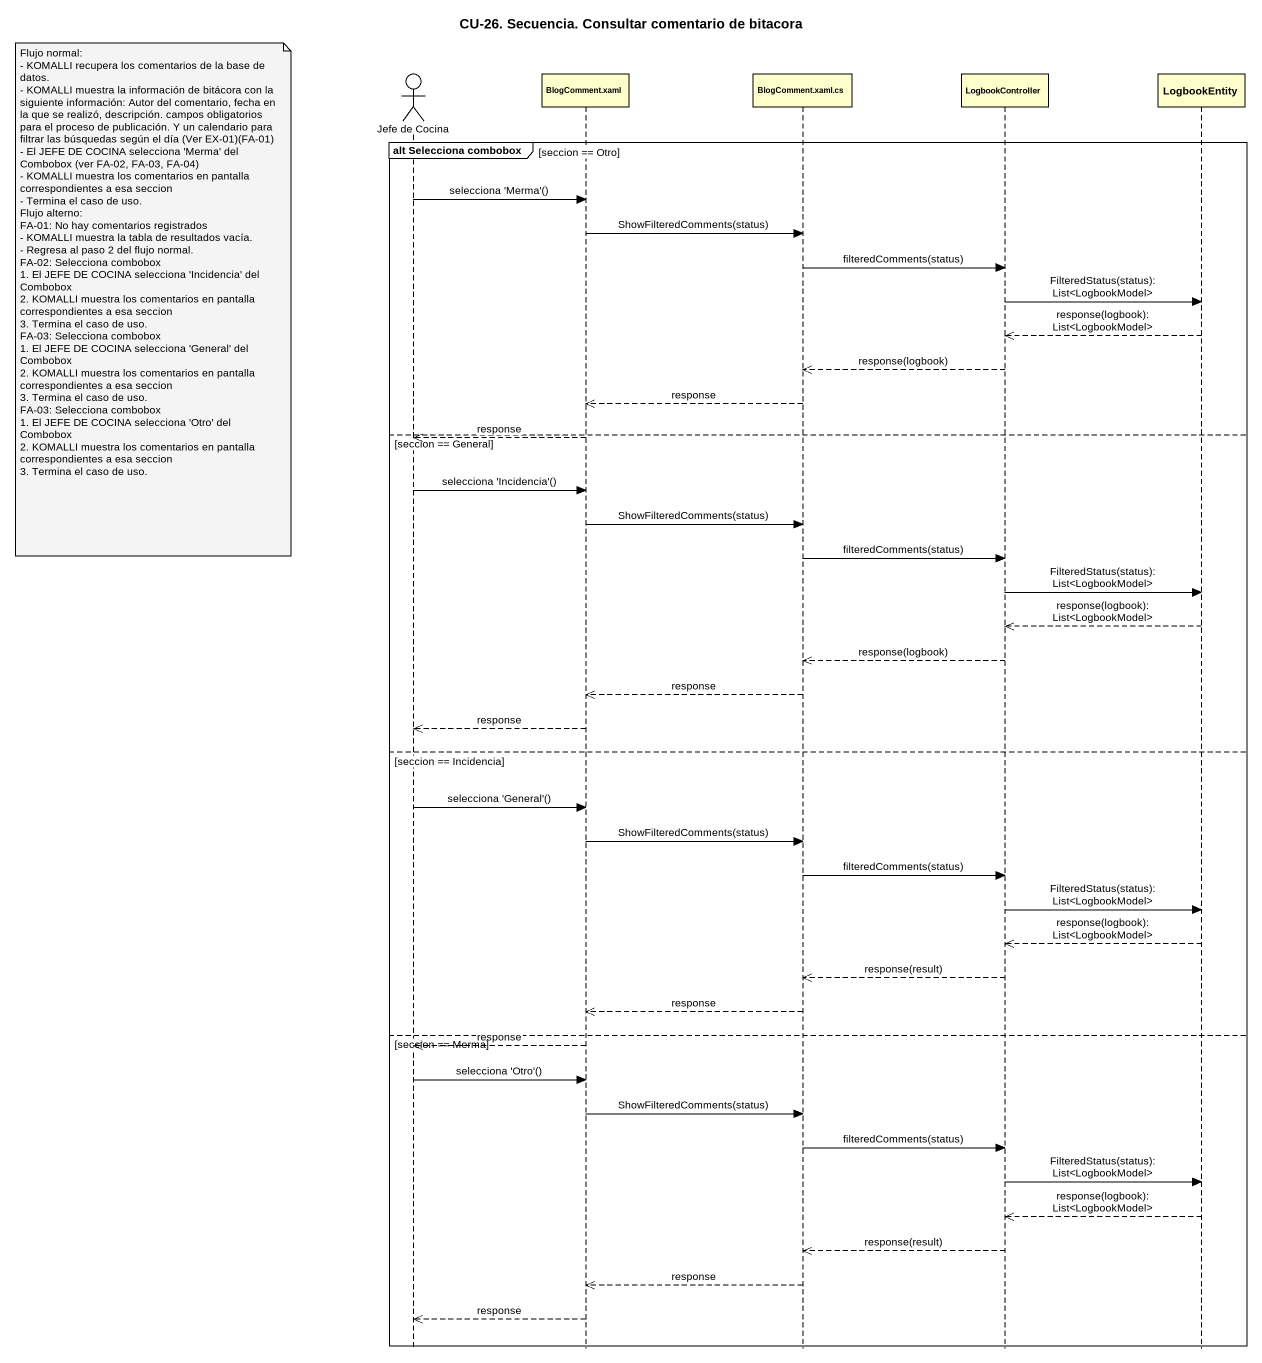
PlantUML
@startuml
title CU-26. Secuencia. Consultar comentario de bitacora
hide footbox
actor "Jefe de Cocina" as Jefe_de_Cocina
participant "BlogComment.xaml" as BlogComment_xaml
participant "BlogComment.xaml.cs" as BlogComment_xaml_cs
participant LogbookController
participant LogbookEntity

group alt Selecciona combobox [seccion == Otro]
  Jefe_de_Cocina -> BlogComment_xaml : selecciona 'Merma'()
  BlogComment_xaml -> BlogComment_xaml_cs : ShowFilteredComments(status)
  BlogComment_xaml_cs -> LogbookController : filteredComments(status)
  note left of Jefe_de_Cocina
    Flujo normal:
    - KOMALLI recupera los comentarios de la base de datos.
    - KOMALLI muestra la información de bitácora con la siguiente información: Autor del comentario, fecha en la que se realizó, descripción. campos obligatorios para el proceso de publicación. Y un calendario para filtrar las búsquedas según el día (Ver EX-01)(FA-01)
    - El JEFE DE COCINA selecciona 'Merma' del Combobox (ver FA-02, FA-03, FA-04)
    - KOMALLI muestra los comentarios en pantalla correspondientes a esa seccion
    - Termina el caso de uso.
    Flujo alterno:
    FA-01: No hay comentarios registrados
    - KOMALLI muestra la tabla de resultados vacía.
    - Regresa al paso 2 del flujo normal.
    FA-02: Selecciona combobox
    1. El JEFE DE COCINA selecciona 'Incidencia' del Combobox
    2. KOMALLI muestra los comentarios en pantalla correspondientes a esa seccion
    3. Termina el caso de uso.
    FA-03: Selecciona combobox
    1. El JEFE DE COCINA selecciona 'General' del Combobox
    2. KOMALLI muestra los comentarios en pantalla correspondientes a esa seccion
    3. Termina el caso de uso.
    FA-03: Selecciona combobox
    1. El JEFE DE COCINA selecciona 'Otro' del Combobox
    2. KOMALLI muestra los comentarios en pantalla correspondientes a esa seccion
    3. Termina el caso de uso.
  end note
  LogbookController -> LogbookEntity : FilteredStatus(status): List<LogbookModel>
  LogbookEntity -->> LogbookController : response(logbook): List<LogbookModel>
  LogbookController -->> BlogComment_xaml_cs : response(logbook)
  BlogComment_xaml_cs -->> BlogComment_xaml : response
else seccion == General
  BlogComment_xaml -->> Jefe_de_Cocina : response
  Jefe_de_Cocina -> BlogComment_xaml : selecciona 'Incidencia'()
  BlogComment_xaml -> BlogComment_xaml_cs : ShowFilteredComments(status)
  BlogComment_xaml_cs -> LogbookController : filteredComments(status)
  LogbookController -> LogbookEntity : FilteredStatus(status): List<LogbookModel>
  LogbookEntity -->> LogbookController : response(logbook): List<LogbookModel>
  LogbookController -->> BlogComment_xaml_cs : response(logbook)
  BlogComment_xaml_cs -->> BlogComment_xaml : response
  BlogComment_xaml -->> Jefe_de_Cocina : response
else seccion == Incidencia
  Jefe_de_Cocina -> BlogComment_xaml : selecciona 'General'()
  BlogComment_xaml -> BlogComment_xaml_cs : ShowFilteredComments(status)
  BlogComment_xaml_cs -> LogbookController : filteredComments(status)
  LogbookController -> LogbookEntity : FilteredStatus(status): List<LogbookModel>
  LogbookEntity -->> LogbookController : response(logbook): List<LogbookModel>
  LogbookController -->> BlogComment_xaml_cs : response(result)
  BlogComment_xaml_cs -->> BlogComment_xaml : response
else seccion == Merma
  BlogComment_xaml -->> Jefe_de_Cocina : response
  Jefe_de_Cocina -> BlogComment_xaml : selecciona 'Otro'()
  BlogComment_xaml -> BlogComment_xaml_cs : ShowFilteredComments(status)
  BlogComment_xaml_cs -> LogbookController : filteredComments(status)
  LogbookController -> LogbookEntity : FilteredStatus(status): List<LogbookModel>
  LogbookEntity -->> LogbookController : response(logbook): List<LogbookModel>
  LogbookController -->> BlogComment_xaml_cs : response(result)
  BlogComment_xaml_cs -->> BlogComment_xaml : response
  BlogComment_xaml -->> Jefe_de_Cocina : response
end
@enduml
